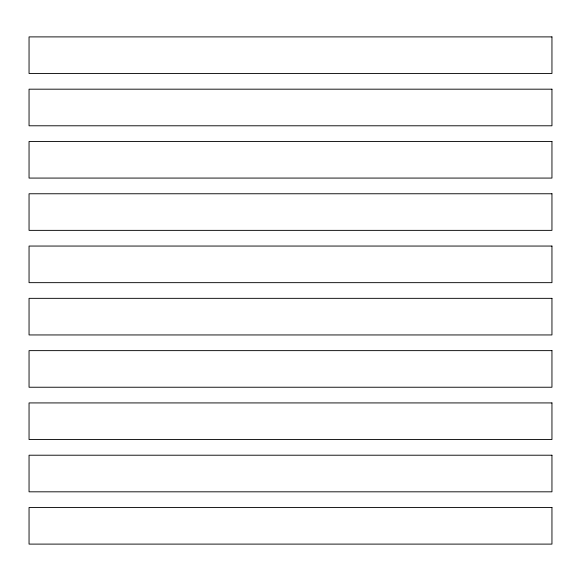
<?xml version="1.0" encoding="UTF-8"?>
<svg xmlns="http://www.w3.org/2000/svg" width="581" height="581" viewBox="0 0 581 581"><rect width="100%" height="100%" fill="white"/><g stroke="black" fill="none" stroke-linecap="round" stroke-linejoin="round"><path stroke-width="0.87" d="M551.95 36.893L29.05 36.893L29.05 73.496L551.95 73.496L551.95 36.893M551.95 89.183L29.05 89.183L29.05 125.786L551.95 125.786L551.95 89.183M551.95 141.474L29.05 141.474L29.05 178.076L551.95 178.076L551.95 141.474M551.95 193.763L29.05 193.763L29.05 230.366L551.95 230.366L551.95 193.763M551.95 246.053L29.05 246.053L29.05 282.656L551.95 282.656L551.95 246.053M551.95 298.344L29.05 298.344L29.05 334.946L551.95 334.946L551.95 298.344M551.95 350.633L29.05 350.633L29.05 387.237L551.95 387.237L551.95 350.633M551.95 402.923L29.05 402.923L29.05 439.526L551.95 439.526L551.95 402.923M551.95 455.213L29.05 455.213L29.05 491.817L551.95 491.817L551.95 455.213M551.95 507.503L29.05 507.503L29.05 544.106L551.95 544.106L551.95 507.503"/></g></svg>
